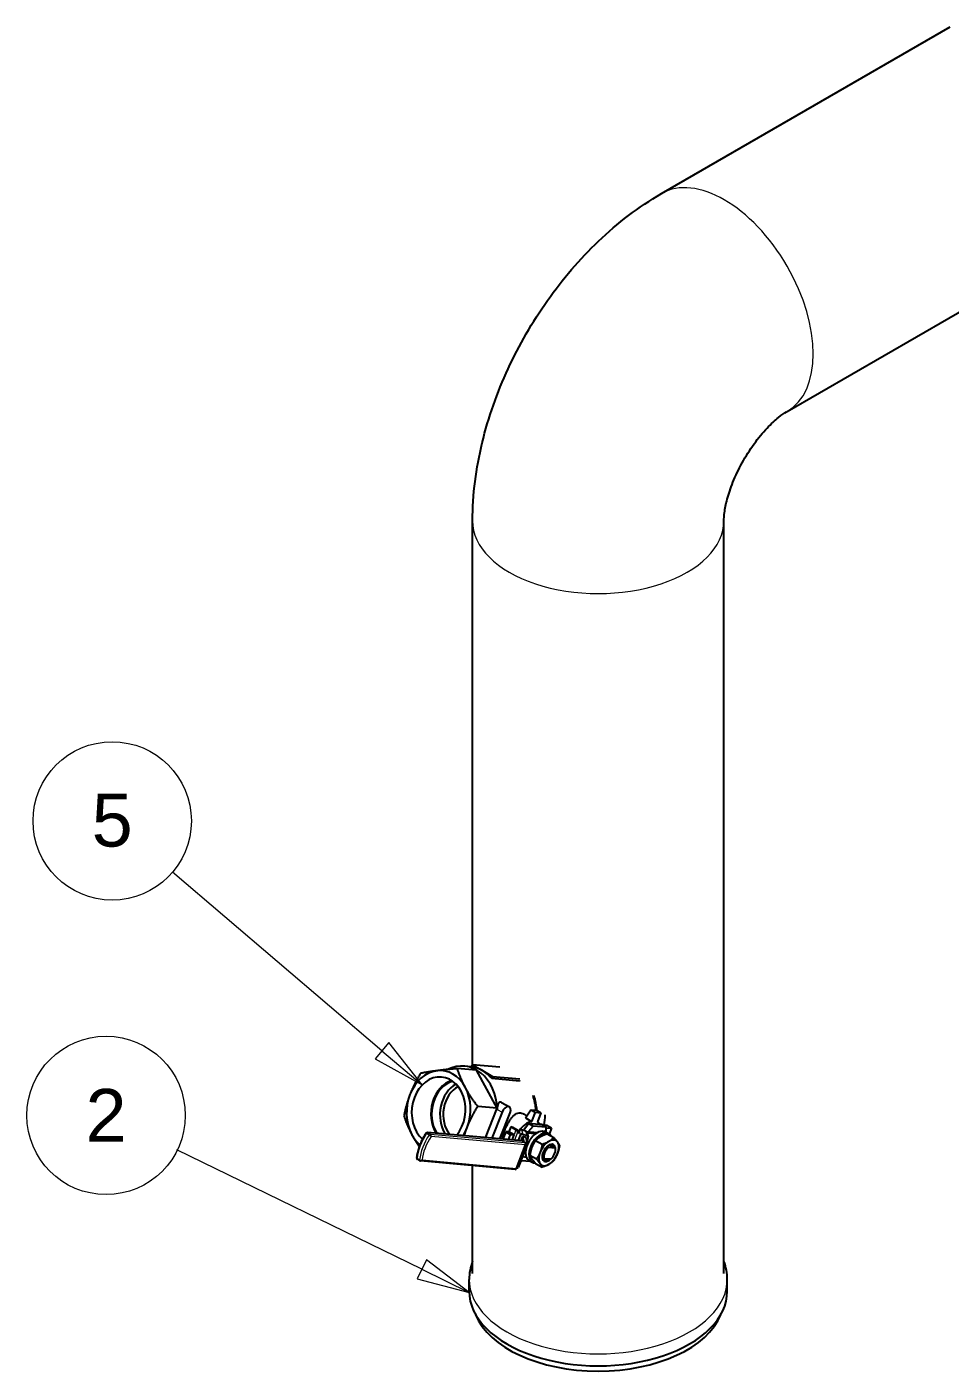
# Model space of a CAD drawing. Header units: millimetres. Extents: x 0 to 8400, y 0 to 5940.
# Drawn here: x 5365 to 6240, y 3497 to 4770 of the extents above; entities that cross this region are included whole.
import ezdxf

# ---------------------------------------------------------------- set-up
doc = ezdxf.new("R2010")
doc.units = ezdxf.units.MM
doc.header["$LTSCALE"] = 20
for name, color, linetype, lineweight in [('Symbol', 7, 'Continuous', 18), ('Visible', 7, 'Continuous', 25), ('Visible Narrow', 7, 'Continuous', 18)]:
    doc.layers.add(name, color=color, linetype=linetype, lineweight=lineweight)
doc.styles.add('Note Text', font='arial.ttf')

# ---------------------------------------------------------------- blocks, each defined once
blk = doc.blocks.new('Balloon1')
at = {"layer": 'Symbol'}
for p, q in [((286.957, 179.662), (275.368, 185.312)), ((287.177, 180.112), (286.738, 179.213)), ((289.205, 178.567), (287.177, 180.112)), ((286.957, 179.662), (289.205, 178.567)), ((286.738, 179.213), (289.205, 178.567))]:
    blk.add_line(p, q, dxfattribs=at)
at = {"layer": 'Symbol', "flags": 128}
blk.add_lwpolyline([(286.738, 179.213), (289.205, 178.567), (287.177, 180.112), (286.738, 179.213)], dxfattribs=at)
at = {"layer": 'Symbol'}
blk.add_circle((272.009, 186.949), 3.75, dxfattribs=at)
blk.add_solid([(286.738, 179.213), (289.205, 178.567), (287.177, 180.112), (286.738, 179.213)], dxfattribs=at)
at = {"layer": 'Symbol', "insert": (272.009, 186.949), "char_height": 2.5, "attachment_point": 5, "style": 'Note Text'}
blk.add_mtext('2', dxfattribs=at)
blk = doc.blocks.new('Balloon2')
at = {"layer": 'Symbol'}
for p, q in [((285.073, 190.011), (275.153, 198.457)), ((285.397, 190.392), (284.749, 189.63)), ((286.977, 188.39), (285.397, 190.392)), ((285.073, 190.011), (286.977, 188.39)), ((284.749, 189.63), (286.977, 188.39))]:
    blk.add_line(p, q, dxfattribs=at)
at = {"layer": 'Symbol', "flags": 128}
blk.add_lwpolyline([(284.749, 189.63), (286.977, 188.39), (285.397, 190.392), (284.749, 189.63)], dxfattribs=at)
at = {"layer": 'Symbol'}
blk.add_circle((272.3, 200.886), 3.75, dxfattribs=at)
blk.add_solid([(284.749, 189.63), (286.977, 188.39), (285.397, 190.392), (284.749, 189.63)], dxfattribs=at)
at = {"layer": 'Symbol', "insert": (272.3, 200.907), "char_height": 2.5, "attachment_point": 5, "style": 'Note Text'}
blk.add_mtext('5', dxfattribs=at)

msp = doc.modelspace()

# ---------------------------------------------------------------- linework, layer by layer
at = {"layer": 'Visible'}
for p, q in [((5966.2, 4611.73), (6239.61, 4769.58)), ((6085.25, 4405.52), (6358.67, 4563.37)), ((5787.25, 3786.83), (5787.25, 4301.78)), ((6025.36, 3589.28), (6025.36, 4301.78)), ((5791.19, 3781.64), (5772.87, 3783.27)), ((5786.41, 3784.96), (5779.49, 3785.57)), ((5786.39, 3784.92), (5787.14, 3786.84)), ((5787.14, 3786.84), (5796.7, 3781.32)), ((5813.1, 3784.52), (5787.14, 3786.84)), ((5810.47, 3745.82), (5791.19, 3781.64)), ((5796.7, 3781.32), (5806.26, 3775.8)), ((5805.51, 3773.88), (5806.26, 3775.8)), ((5831.87, 3771.52), (5805.51, 3773.88)), ((5806.26, 3775.8), (5832.22, 3773.48)), ((5831.87, 3771.52), (5832.22, 3772.43)), ((5810.47, 3745.82), (5792.15, 3747.46)), ((5799.61, 3717.84), (5810.47, 3745.82)), ((5815.22, 3741.94), (5805.65, 3717.3)), ((5814.82, 3751.22), (5822.14, 3746.99)), ((5837.58, 3736.6), (5842.46, 3744.29)), ((5842.46, 3744.29), (5847.9, 3743.81)), ((5842.46, 3744.29), (5846.59, 3741.91)), ((5846.59, 3741.91), (5843.26, 3733.32)), ((5846.59, 3741.91), (5852.04, 3741.42)), ((5847.9, 3743.81), (5852.04, 3741.42)), ((5813.28, 3716.62), (5822.84, 3741.26)), ((5840.66, 3731.16), (5835.54, 3724.79)), ((5838.82, 3738.55), (5835.75, 3740.33)), ((5837.58, 3736.6), (5843.26, 3733.32)), ((5840.66, 3731.16), (5844.59, 3728.89)), ((5853.23, 3730.04), (5840.66, 3731.16)), ((5852.04, 3741.42), (5848.7, 3732.83)), ((5849.09, 3732.63), (5848.71, 3732.85)), ((5857.56, 3729.41), (5851.35, 3730.52)), ((5853.23, 3730.04), (5857.16, 3727.77)), ((5861.93, 3726.88), (5857.56, 3729.41)), ((5834.2, 3714.75), (5744.71, 3722.75)), ((5818.81, 3723.33), (5816.11, 3716.37)), ((5821.75, 3723.59), (5818.81, 3723.33)), ((5818.81, 3723.33), (5822.95, 3720.94)), ((5822.95, 3720.94), (5821, 3715.93)), ((5823.47, 3728.02), (5821.7, 3723.46)), ((5826.61, 3720.63), (5821.7, 3723.46)), ((5822.95, 3720.94), (5826.6, 3720.61)), ((5823.47, 3728.02), (5824.83, 3727.9)), ((5828.38, 3725.19), (5823.47, 3728.02)), ((5824.66, 3715.6), (5826.61, 3720.63)), ((5829.74, 3725.07), (5824.83, 3727.9)), ((5830.63, 3721.91), (5830.16, 3723.67)), ((5830.63, 3721.91), (5831.61, 3724.44)), ((5830.71, 3715.06), (5832.73, 3720.27)), ((5834.61, 3719.04), (5832.99, 3714.86)), ((5837.9, 3723.96), (5833.76, 3725.41)), ((5837.72, 3717.95), (5834.61, 3719.04)), ((5834.61, 3719.04), (5836.01, 3713.82)), ((5834.87, 3721.24), (5839.02, 3719.79)), ((5837.72, 3717.95), (5839.27, 3712.15)), ((5848.48, 3722.54), (5838.65, 3723.42)), ((5838.68, 3714.36), (5839.99, 3717.73)), ((5838.93, 3722.87), (5840.04, 3718.7)), ((5846.95, 3721.53), (5839.1, 3722.23)), ((5844.59, 3728.89), (5840.09, 3723.29)), ((5857.16, 3727.77), (5844.59, 3728.89)), ((5856.4, 3722.25), (5853.25, 3724.06)), ((5854.49, 3723.35), (5854.75, 3723.93)), ((5857.89, 3722.11), (5854.75, 3723.93)), ((5855.95, 3720.91), (5856.4, 3722.25)), ((5856.29, 3723.33), (5859.44, 3721.52)), ((5857.16, 3722.84), (5857.16, 3727.77)), ((5857.16, 3727.31), (5861.93, 3726.88)), ((5857.61, 3721.48), (5857.89, 3722.11)), ((5857.95, 3721.59), (5864.12, 3718.03)), ((5861.93, 3726.88), (5859.77, 3721.31)), ((5828.94, 3688.78), (5837.58, 3711.05)), ((5839.27, 3711.92), (5830.62, 3689.65)), ((5834.64, 3714.61), (5836.99, 3713.25)), ((5837.76, 3711.61), (5837.71, 3711.61)), ((5847.06, 3715.31), (5853.23, 3711.74)), ((5865.6, 3707.82), (5858.93, 3708.42)), ((5864.26, 3708.59), (5860.44, 3710.8)), ((5865.8, 3706.23), (5865.8, 3707.14)), ((5735.08, 3697.37), (5737.44, 3696.01)), ((5827.61, 3687.8), (5738.12, 3695.79)), ((5787.25, 3589.28), (5787.25, 3691.4)), ((5833.24, 3696.38), (5842.13, 3695.59)), ((5838.3, 3699.25), (5834.48, 3699.59)), ((5840.74, 3696.39), (5843.88, 3694.58)), ((5841.62, 3701.28), (5847.79, 3697.71)), ((5847.06, 3693.53), (5853.23, 3689.97)), ((5855, 3698.29), (5861.67, 3697.7)), ((5784.08, 3572.39), (5784.08, 3583.73)), ((6028.53, 3572.39), (6028.53, 3583.73))]:
    msp.add_line(p, q, dxfattribs=at)
for centre, start, end in [((5744.56, 3721.09), 84.89609, 145.88898), ((5735.91, 3698.81), 173.58545, 240), ((5738.27, 3697.45), 240, 264.89609)]:
    msp.add_arc(centre, 1.67, start, end, dxfattribs=at)
for centre, major_axis, ratio, start_param, end_param in [((5755.13, 3743.13), (3.41, 38.18), 0.7886751, 0.1727194, 1.2199169), ((5755.13, 3743.13), (3.41, 38.18), 0.7886751, 5.4087071, 6.4559047), ((5775.54, 3741.3), (3.95, 44.27), 0.7886751, 4.8564736, 6.7409282), ((5780.98, 3740.82), (3.95, 44.27), 0.7886751, 5.9323059, 6.2414016), ((5780.98, 3740.82), (3.95, 44.27), 0.7886751, 5.6232102, 5.9323059), ((5755.13, 3743.13), (2.87, 32.17), 0.7886751, 3.9951908, 8.8967479), ((5772.61, 3741.57), (2.79, 31.28), 0.7886751, 0.3191788, 2.3130242), ((5772.61, 3741.57), (2.71, 30.32), 0.7886751, 0.2836133, 2.3423865), ((5780.47, 3740.86), (-2.71, -30.32), 0.7886751, 3.6317013, 5.4839791), ((5755.13, 3743.13), (-3.41, -38.18), 0.7886751, 4.3615096, 5.4087071), ((5781.45, 3740.78), (2.47, 27.67), 0.7886751, 0.4750945, 2.4406187), ((5755.13, 3743.13), (3.41, 38.18), 0.7886751, 4.3615096, 5.4087071), ((5812.42, 3738.01), (3.95, 44.27), 0.7886751, 4.9147243, 5.2419038), ((5812.42, 3738.01), (4.05, 45.37), 0.7886751, 4.9051977, 5.2311202), ((5819.03, 3741.6), (3.11, 5.39), 0.5773503, 4.9741884, 8.115781), ((5839.09, 3715.31), (10, 17.32), 0.5773503, 0.4858925, 1.3850693), ((5839.09, 3715.31), (10, 17.32), 0.5773503, 5.9868027, 6.3208916), ((5819.97, 3737.34), (4.05, 45.37), 0.7886751, 4.6168998, 4.8266605), ((5755.13, 3743.13), (-3.41, -38.18), 0.7886751, 5.4087071, 5.7714213), ((5755.13, 3743.13), (3.41, 38.18), 0.7886751, 4.1254936, 4.3615096), ((5824.98, 3725.49), (5.18, -2.01), 0.2113249, 0.1534839, 0.938882), ((5824.98, 3725.49), (-7.25, 2.81), 0.2113249, 3.7064022, 4.0804747), ((5833.17, 3723.89), (1.61, 0.43), 0.9659258, 0.9553166, 2.5261129), ((5834.29, 3719.73), (-1.61, -0.43), 0.9659258, 4.0969093, 5.6677056), ((5839.09, 3715.31), (7.78, 13.47), 0.5773503, 0.9841847, 1.149336), ((5848.52, 3709.86), (7.78, 13.47), 0.5773503, 0.9287457, 2.7364457), ((5837.32, 3722.44), (1.61, 0.43), 0.9659258, 0, 0.9553166), ((5838.43, 3718.27), (1.61, 0.43), 0.9659258, 5.6677056, 7.2385019), ((5851.66, 3708.05), (7.78, 13.47), 0.5773503, 0.3403392, 3.4669836), ((5848.52, 3709.86), (7.78, 13.47), 0.5773503, 0.3403392, 0.9287457), ((5848.52, 3709.86), (7.78, 13.47), 0.5773503, 0, 0.1832596), ((5851.66, 3708.05), (7.78, 13.47), 0.5773503, 5.9855023, 6.4664449), ((5834.05, 3713.09), (0.15, 1.66), 0.7886751, 5.9323059, 6.2831853), ((5836.4, 3711.73), (0.15, 1.66), 0.7886751, 4.3615096, 5.9323059), ((5833.05, 3714.33), (6.22, -2.41), 0.2113249, 5.651271, 6.4366692), ((5859.52, 3703.51), (-6.67, -11.55), 0.5773503, 4.9741884, 6.0213859), ((5859.52, 3703.51), (-6.67, -11.55), 0.5773503, 3.9269908, 4.9741884), ((5859.52, 3703.51), (4.44, 7.7), 0.5773503, 1.1574642, 2.5077272), ((5860.3, 3703.06), (3.89, 6.74), 0.5773503, 1.0369928, 2.6281987), ((5859.52, 3703.51), (4.44, 7.7), 0.5773503, 5.6493199, 7.4406495), ((5858.97, 3703.83), (3.89, 6.74), 0.5773503, 5.7697913, 7.3201781), ((5859.52, 3703.51), (6.67, 11.55), 0.5773503, 6.0213859, 7.0685835), ((5860.3, 3703.06), (-3.89, -6.74), 0.5773503, 1.0369928, 2.6281987), ((5859.52, 3703.51), (-4.44, -7.7), 0.5773503, 2.3561945, 2.5077272), ((5859.52, 3703.51), (6.67, 11.55), 0.5773503, 4.9741884, 6.0213859), ((5819.97, 3737.34), (4.05, 45.37), 0.7886751, 3.6230226, 3.6582463), ((5848.52, 3709.86), (-7.78, -13.47), 0.5773503, 5.8780384, 6.2831853), ((5859.52, 3703.51), (-6.67, -11.55), 0.5773503, 6.0213859, 7.0685835), ((5859.52, 3703.51), (-4.44, -7.7), 0.5773503, 5.6493199, 7.3805572), ((5858.97, 3703.83), (-3.89, -6.74), 0.5773503, 5.847495, 7.1831527), ((5859.52, 3703.51), (6.67, 11.55), 0.5773503, 3.9269908, 4.9741884), ((5827.76, 3689.46), (-0.15, -1.66), 0.7886751, 0, 1.2199169), ((5824.41, 3692.06), (6.22, -2.41), 0.2113249, 5.6594902, 6.2831853), ((5906.3, 3572.39), (-122.22, 0), 0.5773503, 0, 3.1415927), ((5906.3, 3565.58), (-119.06, 0), 0.5773503, 0.2246651, 2.9169276)]:
    msp.add_ellipse(centre, major_axis=major_axis, ratio=ratio, start_param=start_param, end_param=end_param, dxfattribs=at)
for points, knots in [([(5787.25, 4301.78), (5787.25, 4327.01), (5790.61, 4351.7), (5802.26, 4399.85), (5810.6, 4423.32), (5831.43, 4468.46), (5843.94, 4490.12), (5872.61, 4530.73), (5888.77, 4549.69), (5924.64, 4583.86), (5944.34, 4599.11), (5966.2, 4611.73)], [3.1415927, 3.1415927, 3.1415927, 3.1415927, 3.4557519, 3.4557519, 3.7699112, 3.7699112, 4.0840704, 4.0840704, 4.3982297, 4.3982297, 4.712389, 4.712389, 4.712389, 4.712389]), ([(6025.36, 4301.78), (6025.36, 4303.72), (6025.51, 4306.48), (6026.45, 4313.4), (6027.27, 4317.63), (6029.83, 4327.29), (6031.64, 4332.79), (6036.33, 4344.5), (6039.27, 4350.73), (6046.05, 4363.06), (6049.91, 4369.15), (6057.97, 4380.26), (6062.16, 4385.3), (6070.07, 4393.7), (6073.81, 4397.13), (6080.13, 4402.24), (6082.78, 4404.04), (6084.91, 4405.32), (6085.09, 4405.42), (6085.25, 4405.52)], [3.1415927, 3.1415927, 3.1415927, 3.1415927, 3.3096494, 3.3096494, 3.4886719, 3.4886719, 3.6830558, 3.6830558, 3.8908551, 3.8908551, 4.105039, 4.105039, 4.3158569, 4.3158569, 4.5141844, 4.5141844, 4.6957516, 4.6957516, 4.712389, 4.712389, 4.712389, 4.712389]), ([(5814.82, 3751.21), (5814.47, 3751.41), (5814.12, 3751.53), (5813.79, 3751.56), (5813.31, 3751.61), (5812.85, 3751.46), (5812.05, 3750.81), (5811.73, 3750.31), (5811.19, 3749.11), (5810.97, 3748.28), (5810.69, 3746.48), (5810.64, 3745.5), (5810.66, 3744.57)], [-0.1439394, -0.1439394, -0.1439394, -0.1439394, 0, 0, 0, 0.2116401, 0.2116401, 0.4232803, 0.4232803, 0.6741474, 0.6741474, 0.9250144, 0.9250144, 0.9250144, 0.9250144]), ([(5814.65, 3716.5), (5814.87, 3717.25), (5815.11, 3718.02), (5815.75, 3719.96), (5816.18, 3721.14), (5817.08, 3723.46), (5817.58, 3724.67), (5818.65, 3727.11), (5819.23, 3728.33), (5820.42, 3730.69), (5821.04, 3731.83), (5822.3, 3733.95), (5822.94, 3734.94), (5824.22, 3736.68), (5824.9, 3737.5), (5826.33, 3738.96), (5827.08, 3739.59), (5828.61, 3740.58), (5829.4, 3740.94), (5831, 3741.37), (5831.8, 3741.44), (5833.37, 3741.3), (5834.17, 3741.09), (5835.23, 3740.61), (5835.49, 3740.48), (5835.75, 3740.33)], [-8.8462099, -8.8462099, -8.8462099, -8.8462099, -8.6116335, -8.6116335, -8.2674489, -8.2674489, -7.9232642, -7.9232642, -7.5790796, -7.5790796, -7.2348949, -7.2348949, -6.8907103, -6.8907103, -6.5459409, -6.5459409, -6.2011714, -6.2011714, -5.856402, -5.856402, -5.5116326, -5.5116326, -5.1668632, -5.1668632, -5.0525917, -5.0525917, -5.0525917, -5.0525917]), ([(5743.18, 3722.02), (5742.22, 3720.6), (5741.31, 3719.13), (5739.65, 3716.13), (5738.88, 3714.59), (5737.51, 3711.47), (5736.89, 3709.9), (5735.84, 3706.75), (5735.4, 3705.17), (5734.69, 3702.05), (5734.43, 3700.51), (5734.26, 3699)], [5.89753338, 5.89753338, 5.89753338, 5.89753338, 6.05179415, 6.05179415, 6.20605492, 6.20605492, 6.36031569, 6.36031569, 6.51457646, 6.51457646, 6.66883724, 6.66883724, 6.66883724, 6.66883724])]:
    msp.add_open_spline(points, degree=3, knots=knots, dxfattribs=at)
for points, weights in [([(5753.31, 3781.2), (5745.21, 3780.15), (5737.94, 3778.76)], [1.77816775413, 1.77816775413, 1.65050105335]), ([(5772.87, 3783.27), (5761.42, 3782.25), (5753.31, 3781.2)], [1.65050105335, 1.77816775413, 1.77816775413]), ([(5780.42, 3765.55), (5775.94, 3773.86), (5772.87, 3783.27)], [1.77816775413, 1.77816775413, 1.65050105335]), ([(5737.94, 3778.76), (5731.65, 3768.14), (5728.02, 3758.78)], [1.65050105335, 1.77816775413, 1.77816775413]), ([(5728.02, 3758.78), (5724.39, 3749.42), (5722.29, 3738.42)], [1.77816775413, 1.77816775413, 1.65050105335]), ([(5792.15, 3747.46), (5784.89, 3757.24), (5780.42, 3765.55)], [1.65050105335, 1.77816775413, 1.77816775413]), ([(5782.23, 3727.48), (5785.86, 3736.84), (5792.15, 3747.46)], [1.77816775413, 1.77816775413, 1.65050105335]), ([(5722.29, 3738.42), (5725.36, 3729.01), (5729.84, 3720.7)], [1.65050105335, 1.77816775413, 1.77816775413]), ([(5729.84, 3720.7), (5732.77, 3715.26), (5736.74, 3709.4)], [1.77816775413, 1.77816775413, 1.72345652899]), ([(5779.54, 3719.63), (5780.74, 3723.62), (5782.23, 3727.48)], [1.75646500253, 1.77816775413, 1.77816775413]), ([(5847.06, 3715.31), (5849.13, 3717.48), (5851.66, 3718.94)], [1.66506350946, 1.79385662014, 1.79385662014]), ([(5851.66, 3718.94), (5854.19, 3720.39), (5857.95, 3721.59)], [1.79385662014, 1.79385662014, 1.66506350946]), ([(5859.52, 3714.4), (5862.04, 3715.86), (5864.12, 3718.03)], [1.79385662014, 1.79385662014, 1.66506350946]), ([(5864.12, 3718.03), (5866.42, 3715.47), (5867.68, 3713.67)], [1.66506350946, 1.79385662014, 1.79385662014]), ([(5843.49, 3708.78), (5842.23, 3705.52), (5841.62, 3701.28)], [1.79385662014, 1.79385662014, 1.66506350946]), ([(5847.06, 3715.31), (5844.76, 3712.03), (5843.49, 3708.78)], [1.66506350946, 1.79385662014, 1.79385662014]), ([(5851.35, 3704.24), (5850.09, 3700.99), (5847.79, 3697.71)], [1.79385662014, 1.79385662014, 1.66506350946]), ([(5853.23, 3711.74), (5852.61, 3707.5), (5851.35, 3704.24)], [1.66506350946, 1.79385662014, 1.79385662014]), ([(5853.23, 3711.74), (5856.99, 3712.94), (5859.52, 3714.4)], [1.66506350946, 1.79385662014, 1.79385662014]), ([(5857.6, 3709.19), (5857.41, 3709.09), (5857.23, 3708.95)], [1, 1.0040506254, 1]), ([(5857.23, 3708.95), (5858.16, 3708.66), (5858.93, 3708.42)], [1.14874156311, 1.12552357002, 1.09389498572]), ([(5865.73, 3708.2), (5864.93, 3708.42), (5864.26, 3708.59)], [1, 1.0040506254, 1]), ([(5865.6, 3707.82), (5865.68, 3707.98), (5865.73, 3708.2)], [1.09389498572, 1.12552357002, 1.14874156311]), ([(5867.68, 3713.67), (5868.94, 3711.87), (5869.56, 3710.28)], [1.79385662014, 1.79385662014, 1.66506350946]), ([(5869.56, 3710.28), (5868.94, 3706.04), (5867.68, 3702.78)], [1.66506350946, 1.79385662014, 1.79385662014]), ([(5843.49, 3697.89), (5842.23, 3699.69), (5841.62, 3701.28)], [1.79385662014, 1.79385662014, 1.66506350946]), ([(5847.06, 3693.53), (5844.76, 3696.09), (5843.49, 3697.89)], [1.66506350946, 1.79385662014, 1.79385662014]), ([(5851.35, 3693.36), (5850.09, 3695.15), (5847.79, 3697.71)], [1.79385662014, 1.79385662014, 1.66506350946]), ([(5853.23, 3689.97), (5852.61, 3691.56), (5851.35, 3693.36)], [1.66506350946, 1.79385662014, 1.79385662014]), ([(5859.52, 3692.63), (5856.99, 3691.17), (5853.23, 3689.97)], [1.79385662014, 1.79385662014, 1.66506350946]), ([(5855, 3698.29), (5854.23, 3698.53), (5853.3, 3698.83)], [1.09389498572, 1.12552357002, 1.14874156311]), ([(5864.12, 3696.25), (5862.04, 3694.08), (5859.52, 3692.63)], [1.66506350946, 1.79385662014, 1.79385662014]), ([(5867.68, 3702.78), (5866.42, 3699.53), (5864.12, 3696.25)], [1.79385662014, 1.79385662014, 1.66506350946])]:
    msp.add_rational_spline(points, weights, degree=2, dxfattribs=at)
for points in [[(5787.25, 3600.79), (5785.17, 3595.27), (5784.08, 3589.5), (5784.08, 3583.73)], [(6028.53, 3583.73), (6028.53, 3589.5), (6027.44, 3595.27), (6025.36, 3600.79)]]:
    msp.add_open_spline(points, degree=3, dxfattribs=at)
at = {"layer": 'Visible Narrow'}
for p, q in [((5810.66, 3744.57), (5815.22, 3741.94)), ((5746.19, 3720.38), (5743.83, 3721.74)), ((5834.64, 3714.61), (5745.15, 3722.6)), ((5745.15, 3722.6), (5747.5, 3721.24)), ((5747.5, 3721.24), (5836.99, 3713.25)), ((5837.58, 3711.05), (5748.09, 3719.04)), ((5828.38, 3725.19), (5826.61, 3720.63)), ((5830.16, 3723.67), (5826.95, 3715.4)), ((5832.73, 3720.27), (5831.61, 3724.44)), ((5833.76, 3725.41), (5834.87, 3721.24)), ((5839.02, 3719.79), (5837.9, 3723.96)), ((5837.76, 3711.61), (5837.68, 3711.4)), ((5734.75, 3698.32), (5737.1, 3696.96)), ((5739.45, 3696.77), (5828.94, 3688.78))]:
    msp.add_line(p, q, dxfattribs=at)
for centre, major_axis, ratio, start_param, end_param in [((6025.73, 4508.62), (-59.53, 103.11), 0.5773503, 3.1415927, 6.2831853), ((5906.3, 4301.78), (-119.06, 0), 0.5773503, 0, 3.1415927), ((5758.67, 3708.3), (-17.08, -29.58), 0.5773503, 4.5885364, 5.3598403), ((5761.03, 3706.94), (17.08, 29.58), 0.5773503, 1.4469438, 2.2182476), ((5762.21, 3706.26), (-16.25, -28.14), 0.5773503, 4.5885364, 5.3598403), ((5744.56, 3721.09), (-1.38, 0.93), 0.1008668, 5.3314981, 6.2831853), ((5744.56, 3721.09), (0.83, 1.44), 0.5773503, 0.2617994, 1.4469438), ((5744.56, 3721.09), (0.15, 1.66), 0.7886751, 5.9323059, 6.2831853), ((5746.91, 3719.72), (0.83, 1.44), 0.5773503, 0.2617994, 1.4469438), ((5746.91, 3719.72), (1.38, -0.93), 0.1008668, 0.6191092, 2.1899055), ((5746.91, 3719.72), (0.15, 1.66), 0.7886751, 4.3615096, 5.9323059), ((5735.91, 3698.81), (-1.66, 0.19), 0.4924744, 0, 0.8454806), ((5735.91, 3698.81), (-0.83, -1.44), 0.5773503, 5.3598403, 6.2831853), ((5738.27, 3697.45), (-0.83, -1.44), 0.5773503, 5.3598403, 6.2831853), ((5738.27, 3697.45), (1.66, -0.19), 0.4924744, 3.9870733, 5.5578696), ((5738.27, 3697.45), (-0.15, -1.66), 0.7886751, 0, 1.2199169), ((5906.3, 3583.73), (-122.22, 0), 0.5773503, 0, 3.1415927)]:
    msp.add_ellipse(centre, major_axis=major_axis, ratio=ratio, start_param=start_param, end_param=end_param, dxfattribs=at)

# ---------------------------------------------------------------- block references
at = {"layer": 'Symbol', "xscale": 20, "yscale": 20, "zscale": 20}
for name in ['Balloon2', 'Balloon1']:
    msp.add_blockref(name, (0, 0), dxfattribs=at)

doc.saveas('drawing.dxf')
